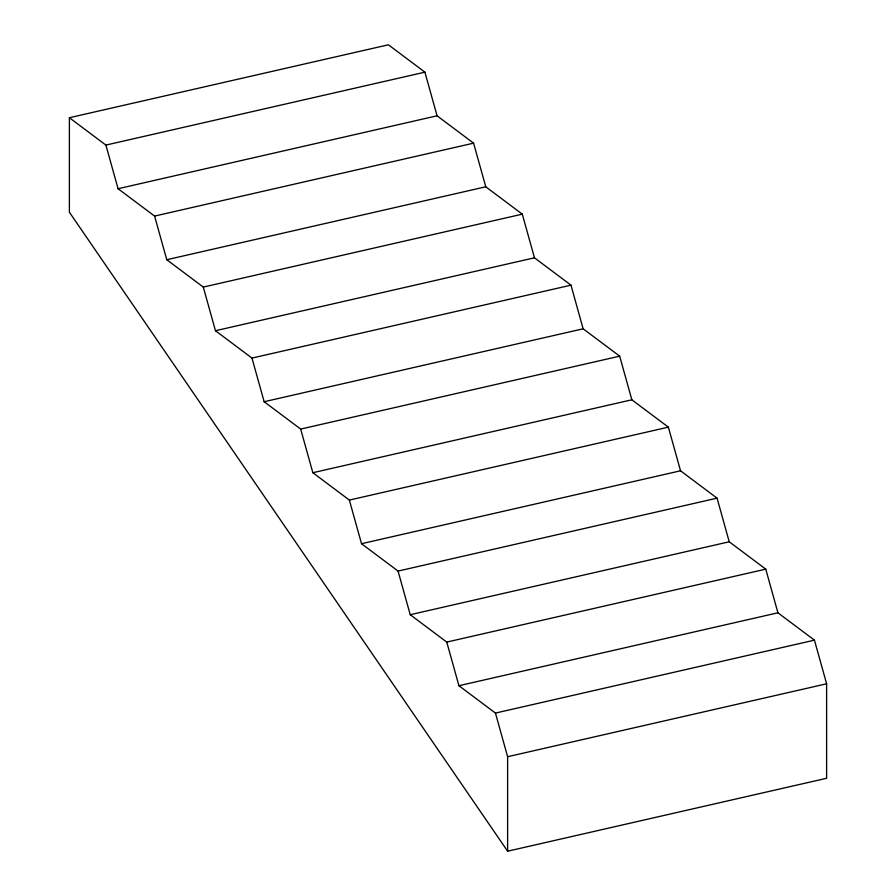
<?xml version="1.0" encoding="UTF-8"?>
<svg xmlns="http://www.w3.org/2000/svg" width="896" height="896" viewBox="0 0 896 896"><rect width="100%" height="100%" fill="white"/><g stroke="black" fill="none" stroke-linecap="round" stroke-linejoin="round"><path stroke-width="1.34" d="M69.384 117.723L388.382 44.8L424.906 72.162L437.069 115.797L473.592 143.158L485.766 186.794L522.29 214.155L534.464 257.802L570.976 285.163L583.15 328.798L619.674 356.16L631.848 399.795L668.371 427.157L680.534 470.792L717.058 498.154L729.232 541.789L765.755 569.15L777.93 612.797L814.442 640.158L826.616 683.794L826.616 778.277L507.618 851.2L69.384 212.206L69.384 117.723L105.896 145.085L118.07 188.72L154.594 216.082L166.768 259.728L203.291 287.09L215.466 330.725L251.978 358.086L264.152 401.722L300.675 429.083L312.85 472.718L349.362 500.08L361.536 543.715L398.059 571.077L410.234 614.712L446.757 642.085L458.931 685.72L495.443 713.082L507.618 756.717L507.618 851.2M105.896 145.085L424.906 72.162M118.07 188.72L437.069 115.797M154.594 216.082L473.592 143.158M166.768 259.728L485.766 186.794M203.291 287.09L522.29 214.155M215.466 330.725L534.464 257.802M251.978 358.086L570.976 285.163M264.152 401.722L583.15 328.798M300.675 429.083L619.674 356.16M312.85 472.718L631.848 399.795M349.362 500.08L668.371 427.157M361.536 543.715L680.534 470.792M398.059 571.077L717.058 498.154M410.234 614.712L729.232 541.789M446.757 642.085L765.755 569.15M458.931 685.72L777.93 612.797M495.443 713.082L814.442 640.158M507.618 756.717L826.616 683.794"/></g></svg>
